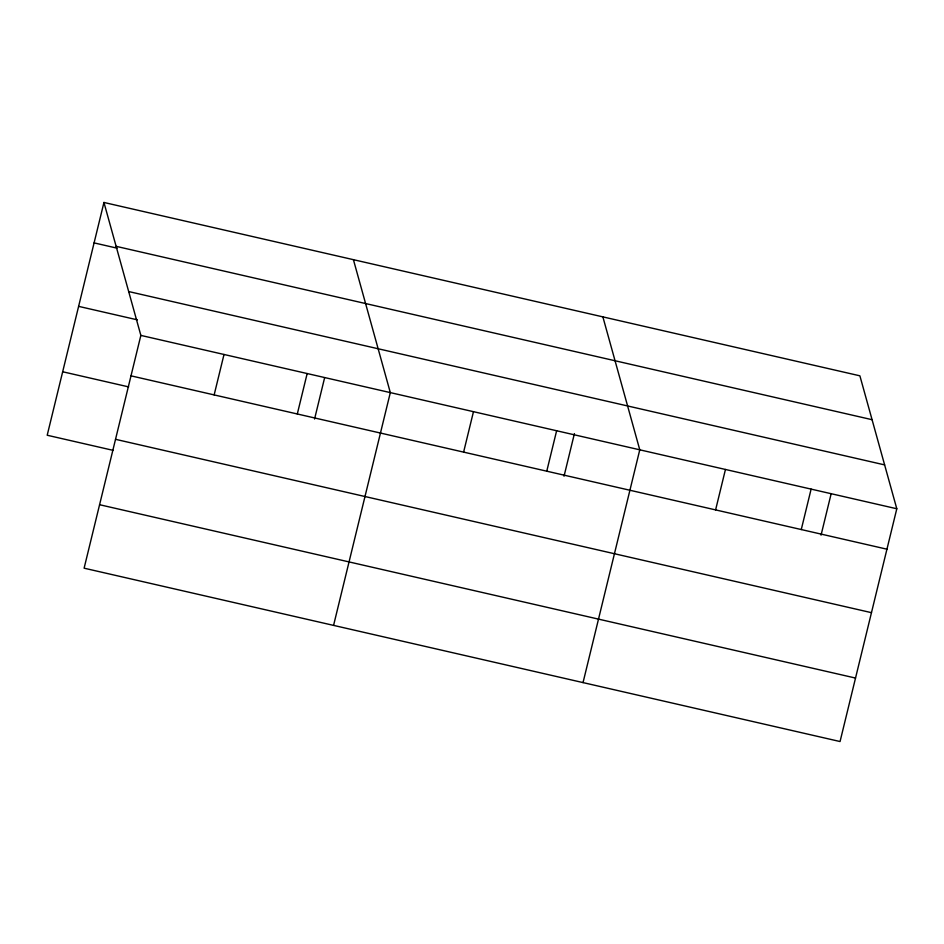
<?xml version="1.0" encoding="UTF-8"?>
<svg xmlns="http://www.w3.org/2000/svg" width="944" height="944" viewBox="0 0 944 944"><rect width="100%" height="100%" fill="white"/><g stroke="black" fill="none" stroke-linecap="round" stroke-linejoin="round"><path stroke-width="1.42" d="M103.946 202.464L140.857 335.403L84.11 568.182L840.054 741.536L896.8 508.757L859.89 375.818L103.946 202.464L47.2 435.243L113.15 450.359M214.146 394.911L224.011 354.472M297.301 413.979L307.166 373.541M314.564 419.018L324.606 377.789M333.574 625.388L390.32 392.61L353.41 259.671M463.61 452.117L473.475 411.678M546.765 471.186L556.63 430.747M564.028 476.224L574.424 433.579M583.038 682.595L639.772 449.816L602.874 316.877M715.599 509.902L725.452 469.463M801.267 529.549L811.12 489.11M821.044 535.165L831.098 493.936M116.124 246.337L872.067 419.691M94.093 242.891L117.032 248.154M128.667 291.543L884.622 464.896M78.612 306.363L137.399 319.851M140.857 335.403L896.8 508.757M130.992 375.842L886.947 549.196M62.67 371.759L128.62 386.887M115.522 439.314L871.477 612.668M99.58 504.71L855.535 678.063"/></g></svg>
